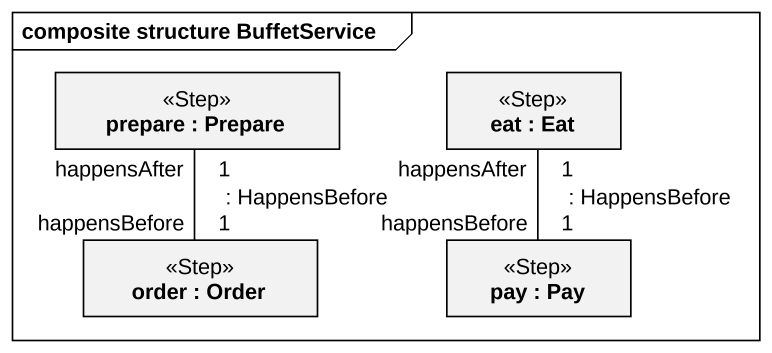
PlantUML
@startuml
mainframe composite structure BuffetService
rectangle "prepare : Prepare" as prepare <<Step>>
rectangle "eat : Eat" as eat <<Step>>
rectangle "order : Order" as order <<Step>>
rectangle "pay : Pay" as pay <<Step>>
prepare "happensAfter\n1" -- "happensBefore\n1" order : : HappensBefore
eat "happensAfter\n1" -- "happensBefore\n1" pay : : HappensBefore
@enduml
